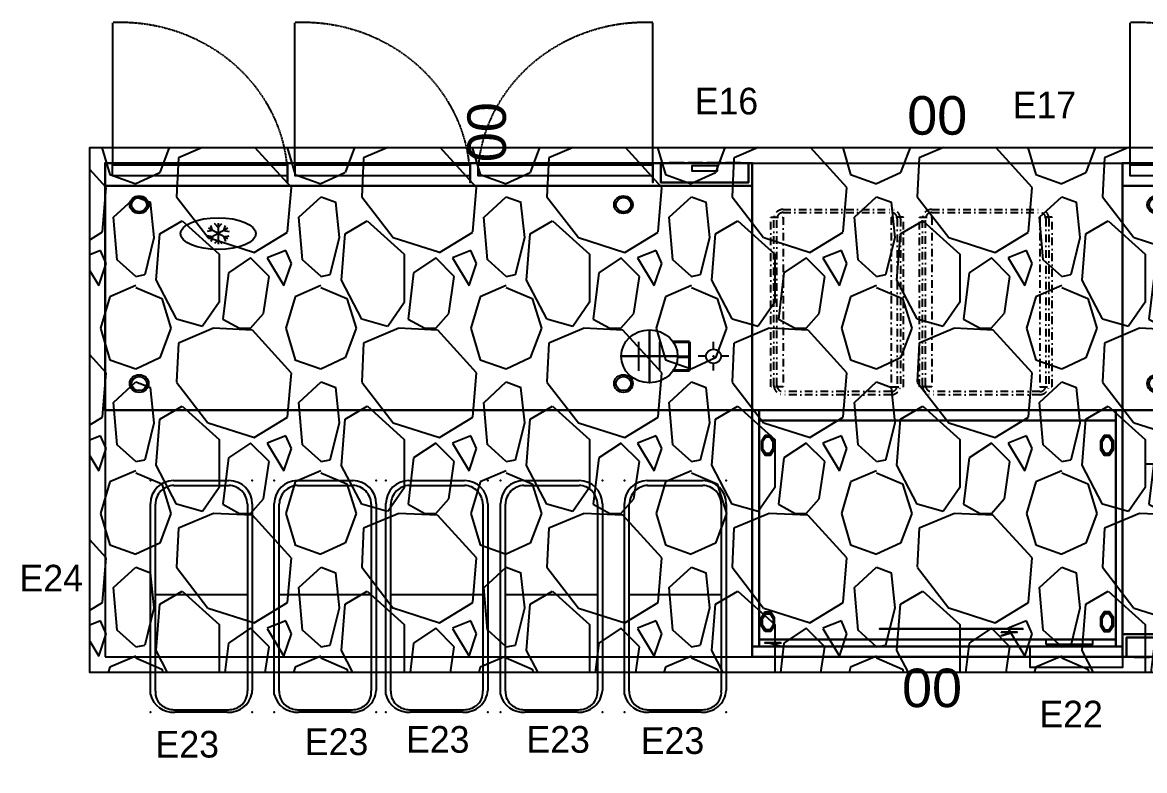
# Model space of a CAD drawing. Header units: millimetres. Extents: x 38967 to 51721, y 49836 to 53207.
# Drawn here: x 48775.6 to 49139.1, y 51907.9 to 52150.2 of the extents above; entities that cross this region are included whole.
import ezdxf
from ezdxf.enums import TextEntityAlignment as Align

# ---------------------------------------------------------------- set-up
doc = ezdxf.new("R2010")
doc.units = ezdxf.units.MM
doc.header["$LTSCALE"] = 5
doc.linetypes.add('NASCOSTA', pattern=[0.375, 0.25, -0.125])
doc.linetypes.add('TRATTO-PUNTO', pattern=[1, 0.5, -0.25, 0, -0.25])
for name, color, linetype in [('200-EquipBlack-3d', 250, 'Continuous'), ('200-EquipBorder-2d', 9, 'Continuous'), ('200-EquipID-2d', 7, 'Continuous'), ('200-EquipInternal-2d', 252, 'Continuous'), ('200-EquipRemBorder-3d', 7, 'Continuous'), ('200-EquipSteel-3d', 9, 'Continuous'), ('250-Connections-2d', 6, 'Continuous'), ('250-ele-2d', 20, 'Continuous'), ('HG-016 Su Tes Yazı 001', 5, 'Continuous'), ('HG-023 Gaz Tes Rakam', 7, 'Continuous')]:
    doc.layers.add(name, color=color, linetype=linetype)
doc.layers.add('200-InsPoint-3D', color=3, linetype='Continuous', plot=False)
doc.styles.add('Arial', font='arial.ttf')
doc.styles.add('ROMANS', font='micross.ttf')
doc.styles.add('SIMPLEX', font='simplex')
doc.styles.add('TAKSİM', font='GOTHIC.TTF', dxfattribs={"height": 20})

# ---------------------------------------------------------------- blocks, each defined once
blk = doc.blocks.new('ICE')
at = {"layer": '200-EquipInternal-2d'}
for p, q in [((0, -30), (0, 30)), ((-15.2, 8.8), (-29.4, 5.9)), ((-26, -15), (26, 15)), ((-26, 15), (26, -15)), ((-15.2, 8.8), (-19.8, 22.5)), ((0, 17.5), (-9.6, 28.4)), ((0, 17.5), (9.6, 28.4)), ((15.2, 8.8), (19.8, 22.5)), ((15.2, 8.8), (29.4, 5.9)), ((-15.2, -8.8), (-29.4, -5.9)), ((-15.2, -8.8), (-19.8, -22.5)), ((0, -17.5), (-9.6, -28.4)), ((0, -17.5), (9.6, -28.4)), ((15.2, -8.8), (29.4, -5.9)), ((15.2, -8.8), (19.8, -22.5))]:
    blk.add_line(p, q, dxfattribs=at)
blk.add_ellipse((0, 0), major_axis=(-100, 0), ratio=0.45, dxfattribs=at)
blk = doc.blocks.new('connection')
for p, q in [((-1.11, 1.64), (-1.11, -1.64)), ((1.11, 1.64), (1.11, -1.64)), ((-1.11, 0), (1.11, 0))]:
    blk.add_line(p, q)
at = {"extrusion": (0, -1, 0)}
for p, q in [((-1.11, 0, 1.64), (-1.11, 0, -1.64)), ((-1.11, 0), (1.11, 0)), ((1.11, 0, 1.64), (1.11, 0, -1.64))]:
    blk.add_line(p, q, dxfattribs=at)
at = {"extrusion": (-1, 0, 0)}
for p, q in [((0, 1.11, 1.64), (0, 1.11, -1.64)), ((0, 1.11), (0, -1.11)), ((0, -1.11, 1.64), (0, -1.11, -1.64))]:
    blk.add_line(p, q, dxfattribs=at)
blk.add_circle((0, 0), 3)
blk.add_circle((0, 0), 3, dxfattribs=at)
at = {"extrusion": (0, -1, 0)}
blk.add_circle((0, 0), 3, dxfattribs=at)
blk = doc.blocks.new('ECON')
at = {"layer": '250-ele-2d'}
for p, q in [((0, 40.6), (0, 20.3)), ((-40.6, 0), (-20.3, 0)), ((20.3, 0), (40.6, 0)), ((0, -20.3), (0, -40.6))]:
    blk.add_line(p, q, dxfattribs=at)
for radius in [20.3, 1]:
    blk.add_circle((0, 0), radius, dxfattribs=at)
blk.add_point((0, 0), dxfattribs=at)
at = {"layer": '250-ele-2d', "style": 'SIMPLEX', "flags": 8}
blk.add_attdef('E', (50, -40.6), '', height=81, dxfattribs=at)
blk = doc.blocks.new('HB3P')
at = {"layer": '200-EquipBlack-3d'}
blk.add_3dface([(92.6, -692.1, 789.3), (160.1, -692.1, 789.3), (160.1, -678, 803.4), (92.6, -678, 803.4)], dxfattribs=at)
at = {"layer": '200-EquipBorder-2d'}
blk.add_lwpolyline([(0, -700), (1718, -700), (1718, 0), (0, 0)], close=True, dxfattribs=at)
at = {"layer": '200-EquipInternal-2d', "linetype": 'NASCOSTA'}
for p, q in [((264, -700), (264, -1098)), ((1214, -700), (1214, -1098)), ((1698, -700), (1698, -1098))]:
    blk.add_line(p, q, dxfattribs=at)
for centre, start, end in [((283.9, -653.2), 267.4435, 353.9694), ((1194.1, -653.2), 186.0306, 272.5565), ((1678.1, -653.2), 186.0306, 272.5565)]:
    blk.add_arc(centre, 445.2, start, end, dxfattribs=at)
at = {"layer": '200-EquipRemBorder-3d', "extrusion": (1, 0, 0)}
for elevation in [264, 749, 1234]:
    blk.add_lwpolyline([(-700, 780), (-700, 230), (-645, 230), (-645, 835), (-665, 835), (-665, 780)], close=True, dxfattribs=dict(at, elevation=elevation))
at = {"layer": '200-EquipSteel-3d', "extrusion": (0, -1, 0), "elevation": 700.5}
for points in [[(30.9, 547.8), (70.9, 547.8), (70.9, 557.8), (30.9, 557.8)], [(30.9, 572.8), (70.9, 572.8), (70.9, 582.8), (30.9, 582.8)], [(30.9, 597.8), (70.9, 597.8), (70.9, 607.8), (30.9, 607.8)], [(30.9, 622.8), (70.9, 622.8), (70.9, 632.8), (30.9, 632.8)], [(30.9, 647.8), (70.9, 647.8), (70.9, 657.8), (30.9, 657.8)], [(30.9, 672.8), (70.9, 672.8), (70.9, 682.8), (30.9, 682.8)], [(30.9, 697.8), (70.9, 697.8), (70.9, 707.8), (30.9, 707.8)], [(30.9, 722.8), (70.9, 722.8), (70.9, 732.8), (30.9, 732.8)], [(30.9, 747.8), (70.9, 747.8), (70.9, 757.8), (30.9, 757.8)], [(30.9, 247.7), (70.9, 247.7), (70.9, 257.7), (30.9, 257.7)], [(30.9, 322.7), (70.9, 322.7), (70.9, 332.7), (30.9, 332.7)], [(30.9, 272.7), (70.9, 272.7), (70.9, 282.7), (30.9, 282.7)], [(30.9, 297.7), (70.9, 297.7), (70.9, 307.7), (30.9, 307.7)], [(30.9, 347.7), (70.9, 347.7), (70.9, 357.7), (30.9, 357.7)], [(30.9, 372.7), (70.9, 372.7), (70.9, 382.7), (30.9, 382.7)], [(30.9, 447.7), (70.9, 447.7), (70.9, 457.7), (30.9, 457.7)], [(30.9, 422.7), (70.9, 422.7), (70.9, 432.7), (30.9, 432.7)], [(30.9, 397.7), (70.9, 397.7), (70.9, 407.7), (30.9, 407.7)], [(80.9, 547.8), (120.9, 547.8), (120.9, 557.8), (80.9, 557.8)], [(80.9, 572.8), (120.9, 572.8), (120.9, 582.8), (80.9, 582.8)], [(80.9, 597.8), (120.9, 597.8), (120.9, 607.8), (80.9, 607.8)], [(80.9, 622.8), (120.9, 622.8), (120.9, 632.8), (80.9, 632.8)], [(80.9, 647.8), (120.9, 647.8), (120.9, 657.8), (80.9, 657.8)], [(80.9, 672.8), (120.9, 672.8), (120.9, 682.8), (80.9, 682.8)], [(80.9, 697.8), (120.9, 697.8), (120.9, 707.8), (80.9, 707.8)], [(80.9, 722.8), (120.9, 722.8), (120.9, 732.8), (80.9, 732.8)], [(80.9, 747.8), (120.9, 747.8), (120.9, 757.8), (80.9, 757.8)], [(80.9, 247.7), (120.9, 247.7), (120.9, 257.7), (80.9, 257.7)], [(80.9, 322.7), (120.9, 322.7), (120.9, 332.7), (80.9, 332.7)], [(80.9, 272.7), (120.9, 272.7), (120.9, 282.7), (80.9, 282.7)], [(80.9, 297.7), (120.9, 297.7), (120.9, 307.7), (80.9, 307.7)], [(80.9, 347.7), (120.9, 347.7), (120.9, 357.7), (80.9, 357.7)], [(80.9, 372.7), (120.9, 372.7), (120.9, 382.7), (80.9, 382.7)], [(80.9, 447.7), (120.9, 447.7), (120.9, 457.7), (80.9, 457.7)], [(80.9, 422.7), (120.9, 422.7), (120.9, 432.7), (80.9, 432.7)], [(80.9, 397.7), (120.9, 397.7), (120.9, 407.7), (80.9, 407.7)], [(130.9, 547.8), (170.9, 547.8), (170.9, 557.8), (130.9, 557.8)], [(130.9, 572.8), (170.9, 572.8), (170.9, 582.8), (130.9, 582.8)], [(130.9, 597.8), (170.9, 597.8), (170.9, 607.8), (130.9, 607.8)], [(130.9, 622.8), (170.9, 622.8), (170.9, 632.8), (130.9, 632.8)], [(130.9, 647.8), (170.9, 647.8), (170.9, 657.8), (130.9, 657.8)], [(130.9, 672.8), (170.9, 672.8), (170.9, 682.8), (130.9, 682.8)], [(130.9, 697.8), (170.9, 697.8), (170.9, 707.8), (130.9, 707.8)], [(130.9, 722.8), (170.9, 722.8), (170.9, 732.8), (130.9, 732.8)], [(130.9, 747.8), (170.9, 747.8), (170.9, 757.8), (130.9, 757.8)], [(130.9, 247.7), (170.9, 247.7), (170.9, 257.7), (130.9, 257.7)], [(130.9, 272.7), (170.9, 272.7), (170.9, 282.7), (130.9, 282.7)], [(130.9, 297.7), (170.9, 297.7), (170.9, 307.7), (130.9, 307.7)], [(130.9, 322.7), (170.9, 322.7), (170.9, 332.7), (130.9, 332.7)], [(130.9, 347.7), (170.9, 347.7), (170.9, 357.7), (130.9, 357.7)], [(130.9, 372.7), (170.9, 372.7), (170.9, 382.7), (130.9, 382.7)], [(130.9, 447.7), (170.9, 447.7), (170.9, 457.7), (130.9, 457.7)], [(130.9, 397.7), (170.9, 397.7), (170.9, 407.7), (130.9, 407.7)], [(130.9, 422.7), (170.9, 422.7), (170.9, 432.7), (130.9, 432.7)], [(180.9, 547.8), (220.9, 547.8), (220.9, 557.8), (180.9, 557.8)], [(180.9, 572.8), (220.9, 572.8), (220.9, 582.8), (180.9, 582.8)], [(180.9, 597.8), (220.9, 597.8), (220.9, 607.8), (180.9, 607.8)], [(180.9, 622.8), (220.9, 622.8), (220.9, 632.8), (180.9, 632.8)], [(180.9, 647.8), (220.9, 647.8), (220.9, 657.8), (180.9, 657.8)], [(180.9, 672.8), (220.9, 672.8), (220.9, 682.8), (180.9, 682.8)], [(180.9, 697.8), (220.9, 697.8), (220.9, 707.8), (180.9, 707.8)], [(180.9, 722.8), (220.9, 722.8), (220.9, 732.8), (180.9, 732.8)], [(180.9, 747.8), (220.9, 747.8), (220.9, 757.8), (180.9, 757.8)], [(180.9, 247.7), (220.9, 247.7), (220.9, 257.7), (180.9, 257.7)], [(180.9, 322.7), (220.9, 322.7), (220.9, 332.7), (180.9, 332.7)], [(180.9, 272.7), (220.9, 272.7), (220.9, 282.7), (180.9, 282.7)], [(180.9, 297.7), (220.9, 297.7), (220.9, 307.7), (180.9, 307.7)], [(180.9, 347.7), (220.9, 347.7), (220.9, 357.7), (180.9, 357.7)], [(180.9, 372.7), (220.9, 372.7), (220.9, 382.7), (180.9, 382.7)], [(180.9, 447.7), (220.9, 447.7), (220.9, 457.7), (180.9, 457.7)], [(180.9, 422.7), (220.9, 422.7), (220.9, 432.7), (180.9, 432.7)], [(180.9, 397.7), (220.9, 397.7), (220.9, 407.7), (180.9, 407.7)]]:
    blk.add_lwpolyline(points, close=True, dxfattribs=at)
at = {"layer": '200-EquipSteel-3d'}
for centre, radius in [((342, -75, 100), 25), ((342, -75), 20), ((1627.8, -75, 100), 25), ((1627.8, -75), 20), ((342, -582, 100), 25), ((342, -582), 20), ((1627.8, -582, 100), 25), ((1627.8, -582), 20)]:
    blk.add_circle(centre, radius, dxfattribs=at)
at = {"layer": '200-EquipSteel-3d', "invisible_edges": 15}
for points in [[(264, -645, 835), (264, -665, 835), (264, -665, 780), (264, -645, 780)], [(264, -700, 780), (264, -700, 230), (264, -645, 230), (264, -645, 780)], [(729, -645, 835), (729, -665, 835), (729, -665, 780), (729, -645, 780)], [(729, -700, 780), (729, -700, 230), (729, -645, 230), (729, -645, 780)], [(749, -645, 835), (749, -665, 835), (749, -665, 780), (749, -645, 780)], [(749, -700, 780), (749, -700, 230), (749, -645, 230), (749, -645, 780)], [(1214, -645, 835), (1214, -665, 835), (1214, -665, 780), (1214, -645, 780)], [(1214, -700, 780), (1214, -700, 230), (1214, -645, 230), (1214, -645, 780)], [(1234, -645, 835), (1234, -665, 835), (1234, -665, 780), (1234, -645, 780)], [(1234, -700, 780), (1234, -700, 230), (1234, -645, 230), (1234, -645, 780)], [(1699, -645, 835), (1699, -665, 835), (1699, -665, 780), (1699, -645, 780)], [(1699, -700, 780), (1699, -700, 230), (1699, -645, 230), (1699, -645, 780)]]:
    blk.add_3dface(points, dxfattribs=at)
at = {"layer": '200-EquipSteel-3d'}
for points in [[(264, -695, 835), (729, -695, 835), (729, -665, 835), (264, -665, 835)], [(749, -695, 835), (1214, -695, 835), (1214, -665, 835), (749, -665, 835)], [(1234, -695, 835), (1699, -695, 835), (1699, -665, 835), (1234, -665, 835)], [(264, -695, 805), (729, -695, 805), (729, -695, 835), (264, -695, 835)], [(749, -695, 805), (1214, -695, 805), (1214, -695, 835), (749, -695, 835)], [(1234, -695, 805), (1699, -695, 805), (1699, -695, 835), (1234, -695, 835)]]:
    blk.add_3dface(points, dxfattribs=at)
at = {"layer": '200-InsPoint-3D'}
for p in [(0, 0), (1718, 0), (0, -700), (1718, -700)]:
    blk.add_point(p, dxfattribs=at)
blk.add_blockref('ICE', (1418, -500))
at = {"layer": '250-Connections-2d', "xscale": 25, "yscale": 25, "zscale": 25}
blk.add_blockref('connection', (273, -152.2), dxfattribs=at)
at = {"layer": '250-ele-2d'}
blk.add_blockref('ECON', (103, -152.2), dxfattribs=at).add_auto_attribs({'E': 'E'})
at = {"layer": '200-InsPoint-3D', "flags": 9}
blk.add_attdef('DISTANG', (0, 0), '', height=1, dxfattribs=at)
at = {"layer": '200-EquipSteel-3d'}
mesh = blk.add_polymesh((6, 3), dxfattribs=at)
for k, corner in enumerate([(1718, -635, 850), (1718, -635, 200), (1718, -635, 200), (0, -635, 850), (0, -635, 200), (0, -635, 200), (0, 0, 850), (0, 0, 200), (0, -635, 200), (1718, 0, 850), (1718, 0, 200), (1718, -635, 200), (1718, 0, 850), (1718, 0, 850), (1718, -635, 850), (0, 0, 850), (0, 0, 850), (0, -635, 850)]):
    mesh.set_mesh_vertex(divmod(k, 3), corner)
mesh = blk.add_polymesh((6, 3), dxfattribs=at)
for k, corner in enumerate([(1718, -700, 900), (1718, -700, 850), (1718, -700, 850), (0, -700, 900), (0, -700, 850), (0, -700, 850), (0, 0, 900), (0, 0, 850), (0, -700, 850), (1718, 0, 900), (1718, 0, 850), (1718, -700, 850), (1718, 0, 900), (1718, 0, 900), (1718, -700, 900), (0, 0, 900), (0, 0, 900), (0, -700, 900)]):
    mesh.set_mesh_vertex(divmod(k, 3), corner)
mesh = blk.add_polymesh((6, 3), dxfattribs=at)
for k, corner in enumerate([(243, -700, 780), (243, -700, 230), (243, -700, 230), (10, -700, 780), (10, -700, 230), (10, -700, 230), (10, -645, 835), (10, -645, 230), (10, -700, 230), (243, -645, 835), (243, -645, 230), (243, -700, 230), (243, -645, 835), (243, -645, 835), (243, -700, 780), (10, -645, 835), (10, -645, 835), (10, -700, 780)]):
    mesh.set_mesh_vertex(divmod(k, 3), corner)
blk = doc.blocks.new('attrib')
at = {"layer": '200-EquipID-2d', "style": 'Arial'}
blk.add_attdef('POS', text='', height=2.5, dxfattribs=at).set_placement((0, 0, -1), align=Align.MIDDLE)
at = {"layer": '200-EquipID-2d', "style": 'ROMANS', "flags": 1}
for tag, p in [('ZONA', (0, -4.905, -2)), ('EQUIPMENTDATA', (0, -7.89, -2)), ('LONGDESCR', (0, -11.302, -2)), ('EQUIPMENTCONN', (0, -14.714, -2)), ('ACCESSORYDATA', (0, -18.552, -2)), ('ACCESSORYCONN', (0, -21.857, -2))]:
    blk.add_attdef(tag, text='', height=2.5, dxfattribs=at).set_placement(p, align=Align.CENTER)
blk = doc.blocks.new('IBS20')
at = {"layer": '200-EquipBorder-2d'}
for p, q in [((56.9, 0), (675.8, 0)), ((0, -248.9), (0, -78.9)), ((750, -74.2), (750, -254.2)), ((674.2, -330), (70.5, -330))]:
    blk.add_line(p, q, dxfattribs=at)
for centre, radius, start, end in [((75.7, -73.5), 75.9, 104.325, 184.0702), ((675.8, -74.2), 74.2, 0, 90), ((75.7, -254.3), 75.9, 175.9298, 266.0702), ((674.2, -254.2), 75.8, 270, 0)]:
    blk.add_arc(centre, radius, start, end, dxfattribs=at)
at = {"layer": '200-EquipInternal-2d'}
for p, q in [((68.8, -16), (673.5, -16)), ((381.2, -16), (381.2, -314)), ((7.9, -74.2), (7.9, -253.6)), ((734, -75.4), (734, -254.6)), ((673.5, -314), (68.5, -314))]:
    blk.add_line(p, q, dxfattribs=at)
for centre, radius, start, end in [((64.5, -69.8), 54, 86.117, 144.2277), ((68.8, -6), 10, 266.117, 270), ((673.5, -76.5), 60.5, 45, 90), ((673.5, -76.5), 60.5, 1, 45), ((75.9, -78), 68, 144.2277, 178.6458), ((75.9, -252), 68, 181.3542, 215.7723), ((676, -254.6), 58, 314, 0), ((64.5, -260.2), 54, 215.7723, 274.2277), ((672.4, -250.8), 63.2, 271, 314)]:
    blk.add_arc(centre, radius, start, end, dxfattribs=at)
at = {"layer": '200-InsPoint-3D'}
for p in [(0, 0), (750, 0), (0, -330), (750, -330)]:
    blk.add_point(p, dxfattribs=at)
blk = doc.blocks.new('MTA1600DXP')
at = {"layer": '200-EquipBlack-3d', "extrusion": (0, -1, 0)}
for points, elevation in [([(1075, 535), (1145, 535), (1145, 735), (1075, 735)], 630), ([(125, 535), (55, 535), (55, 735), (125, 735)], 660), ([(1270, 330), (1270, 380), (1470, 380), (1470, 330)], 650), ([(1270, 515), (1270, 565), (1470, 565), (1470, 515)], 650), ([(1270, 700), (1270, 750), (1470, 750), (1470, 700)], 650)]:
    blk.add_lwpolyline(points, close=True, dxfattribs=dict(at, elevation=elevation))
at = {"layer": '200-EquipBlack-3d'}
for points in [[(1075, -640, 735), (1075, -640, 535), (1127.5, -630, 535), (1127.5, -630, 735)], [(1127.5, -630, 535), (1127.5, -630, 735), (1145, -630, 735), (1145, -630, 535)], [(72.5, -660, 535), (72.5, -660, 735), (55, -660, 735), (55, -660, 535)], [(125, -670, 735), (125, -670, 535), (72.5, -660, 535), (72.5, -660, 735)], [(1270, -665, 330), (1270, -650, 380), (1470, -650, 380), (1470, -665, 330)], [(1270, -665, 515), (1270, -650, 565), (1470, -650, 565), (1470, -665, 515)], [(1270, -665, 700), (1270, -650, 750), (1470, -650, 750), (1470, -665, 700)]]:
    blk.add_3dface(points, dxfattribs=at)
at = {"layer": '200-EquipBorder-2d'}
blk.add_lwpolyline([(0, -700), (1600, -700), (1600, 0), (0, 0)], close=True, dxfattribs=at)
blk.add_lwpolyline([(1600, -700), (1600, -730), (1200, -730), (1200, -700)], dxfattribs=at)
at = {"layer": '200-EquipInternal-2d', "linetype": 'NASCOSTA'}
blk.add_lwpolyline([(1200, -700), (1200, -670), (0, -670)], dxfattribs=at)
at = {"layer": '200-EquipSteel-3d', "elevation": 50}
for points in [[(56.2, -72.3), (40, -88.5), (40, -111.5), (56.2, -127.7), (79.2, -127.7), (95.4, -111.5), (95.4, -88.5), (79.2, -72.3)], [(1520.8, -72.3), (1504.6, -88.5), (1504.6, -111.5), (1520.8, -127.7), (1543.8, -127.7), (1560, -111.5), (1560, -88.5), (1543.8, -72.3)], [(56.2, -627.7), (40, -611.5), (40, -588.5), (56.2, -572.3), (79.2, -572.3), (95.4, -588.5), (95.4, -611.5), (79.2, -627.7)], [(1520.8, -572.3), (1504.6, -588.5), (1504.6, -611.5), (1520.8, -627.7), (1543.8, -627.7), (1560, -611.5), (1560, -588.5), (1543.8, -572.3)]]:
    blk.add_lwpolyline(points, close=True, dxfattribs=at)
at = {"layer": '200-EquipSteel-3d'}
for points in [[(58.3, -77.3), (45, -90.6), (45, -109.4), (58.3, -122.7), (77.1, -122.7), (90.4, -109.4), (90.4, -90.6), (77.1, -77.3)], [(1522.9, -77.3), (1509.6, -90.6), (1509.6, -109.4), (1522.9, -122.7), (1541.7, -122.7), (1555, -109.4), (1555, -90.6), (1541.7, -77.3)], [(58.3, -622.7), (45, -609.4), (45, -590.6), (58.3, -577.3), (77.1, -577.3), (90.4, -590.6), (90.4, -609.4), (77.1, -622.7)], [(1522.9, -577.3), (1509.6, -590.6), (1509.6, -609.4), (1522.9, -622.7), (1541.7, -622.7), (1555, -609.4), (1555, -590.6), (1541.7, -577.3)]]:
    blk.add_lwpolyline(points, close=True, dxfattribs=at)
at = {"layer": '200-EquipSteel-3d', "extrusion": (0, -1, 0)}
for points, elevation in [([(1170, 240), (550, 240), (550, 810), (1170, 810)], 620), ([(30, 240), (600, 240), (600, 810), (30, 810)], 650)]:
    blk.add_lwpolyline(points, close=True, dxfattribs=dict(at, elevation=elevation))
at = {"layer": '200-EquipSteel-3d', "extrusion": (0, -1, 0), "elevation": 650}
for points in [[(1170, 440), (1170, 625), (1570, 625), (1570, 440), (1170, 440)], [(1170, 240), (1170, 440), (1570, 440), (1570, 240), (1170, 240)], [(1170, 625), (1170, 810), (1570, 810), (1570, 625), (1170, 625)]]:
    blk.add_lwpolyline(points, dxfattribs=at)
at = {"layer": '200-EquipSteel-3d', "invisible_edges": 15}
for points in [[(550, -640, 240), (1075, -640, 535), (1145, -640, 535), (1170, -640, 240)], [(1075, -640, 735), (550, -640, 810), (550, -640, 240), (1075, -640, 535)], [(1170, -640, 810), (1145, -640, 735), (1075, -640, 735), (550, -640, 810)], [(1145, -640, 535), (1170, -640, 240), (1170, -640, 810), (1145, -640, 735)], [(55, -670, 535), (30, -670, 240), (30, -670, 810), (55, -670, 735)], [(600, -670, 240), (125, -670, 535), (55, -670, 535), (30, -670, 240)], [(30, -670, 810), (55, -670, 735), (125, -670, 735), (600, -670, 810)], [(125, -670, 735), (600, -670, 810), (600, -670, 240), (125, -670, 535)], [(1170, -670, 440), (1170, -670, 625), (1270, -670, 565), (1270, -670, 515)], [(1470, -670, 515), (1570, -670, 440), (1170, -670, 440), (1270, -670, 515)], [(1270, -670, 380), (1170, -670, 440), (1570, -670, 440), (1470, -670, 380)], [(1470, -670, 330), (1570, -670, 240), (1170, -670, 240), (1270, -670, 330)], [(1170, -670, 240), (1170, -670, 440), (1270, -670, 380), (1270, -670, 330)], [(1270, -670, 750), (1170, -670, 810), (1570, -670, 810), (1470, -670, 750)], [(1270, -670, 565), (1170, -670, 625), (1570, -670, 625), (1470, -670, 565)], [(1470, -670, 700), (1570, -670, 625), (1170, -670, 625), (1270, -670, 700)], [(1170, -670, 625), (1170, -670, 810), (1270, -670, 750), (1270, -670, 700)], [(1570, -670, 625), (1470, -670, 565), (1470, -670, 515), (1570, -670, 440)], [(1570, -670, 440), (1470, -670, 380), (1470, -670, 330), (1570, -670, 240)], [(1570, -670, 810), (1470, -670, 750), (1470, -670, 700), (1570, -670, 625)]]:
    blk.add_3dface(points, dxfattribs=at)
at = {"layer": '200-InsPoint-3D'}
for p in [(0, 0), (1600, 0), (0, -700), (1600, -700)]:
    blk.add_point(p, dxfattribs=at)
at = {"layer": '200-InsPoint-3D', "flags": 9}
blk.add_attdef('DISTANG', (0, 0), '', height=1, dxfattribs=at)
at = {"layer": '200-EquipSteel-3d'}
mesh = blk.add_polymesh((6, 3), dxfattribs=at)
for k, corner in enumerate([(1600, -700, 900), (1600, -700, 850), (1600, -700, 850), (0, -700, 900), (0, -700, 850), (0, -700, 850), (0, 0, 900), (0, 0, 850), (0, -700, 850), (1600, 0, 900), (1600, 0, 850), (1600, -700, 850), (1600, 0, 900), (1600, 0, 900), (1600, -700, 900), (0, 0, 900), (0, 0, 900), (0, -700, 900)]):
    mesh.set_mesh_vertex(divmod(k, 3), corner)
mesh = blk.add_polymesh((6, 3), dxfattribs=at)
for k, corner in enumerate([(30, -670, 850), (30, -670, 200), (30, -670, 200), (0, -670, 850), (0, -670, 200), (0, -670, 200), (0, 0, 850), (0, 0, 200), (0, -670, 200), (30, 0, 850), (30, 0, 200), (30, -670, 200), (30, 0, 850), (30, 0, 850), (30, -670, 850), (0, 0, 850), (0, 0, 850), (0, -670, 850)]):
    mesh.set_mesh_vertex(divmod(k, 3), corner)
mesh = blk.add_polymesh((6, 3), dxfattribs=at)
for k, corner in enumerate([(1570, -30, 850), (1570, -30, 200), (1570, -30, 200), (30, -30, 850), (30, -30, 200), (30, -30, 200), (30, 0, 850), (30, 0, 200), (30, -30, 200), (1570, 0, 850), (1570, 0, 200), (1570, -30, 200), (1570, 0, 850), (1570, 0, 850), (1570, -30, 850), (30, 0, 850), (30, 0, 850), (30, -30, 850)]):
    mesh.set_mesh_vertex(divmod(k, 3), corner)
mesh = blk.add_polymesh((6, 3), dxfattribs=at)
for k, corner in enumerate([(1570, -670, 850), (1570, -670, 200), (1570, -670, 200), (1600, -670, 850), (1600, -670, 200), (1600, -670, 200), (1600, 0, 850), (1600, 0, 200), (1600, -670, 200), (1570, 0, 850), (1570, 0, 200), (1570, -670, 200), (1570, 0, 850), (1570, 0, 850), (1570, -670, 850), (1600, 0, 850), (1600, 0, 850), (1600, -670, 850)]):
    mesh.set_mesh_vertex(divmod(k, 3), corner)
mesh = blk.add_polymesh((6, 3), dxfattribs=at)
for k, corner in enumerate([(1570, -670, 240), (1570, -670, 200), (1570, -670, 200), (30, -670, 240), (30, -670, 200), (30, -670, 200), (30, -30, 240), (30, -30, 200), (30, -670, 200), (1570, -30, 240), (1570, -30, 200), (1570, -670, 200), (1570, -30, 240), (1570, -30, 240), (1570, -670, 240), (30, -30, 240), (30, -30, 240), (30, -670, 240)]):
    mesh.set_mesh_vertex(divmod(k, 3), corner)
mesh = blk.add_polymesh((6, 3), dxfattribs=at)
for k, corner in enumerate([(1570, -670, 850), (1570, -670, 810), (1570, -670, 810), (30, -670, 850), (30, -670, 810), (30, -670, 810), (30, -650, 850), (30, -650, 810), (30, -670, 810), (1570, -650, 850), (1570, -650, 810), (1570, -670, 810), (1570, -650, 850), (1570, -650, 850), (1570, -670, 850), (30, -650, 850), (30, -650, 850), (30, -670, 850)]):
    mesh.set_mesh_vertex(divmod(k, 3), corner)

msp = doc.modelspace()

# ---------------------------------------------------------------- hatches: boundary and pattern name
at = {"layer": 'HG-016 Su Tes Yazı 001'}
h = msp.add_hatch(dxfattribs=at)
h.set_pattern_fill('GRAVEL', color=256, scale=60, angle=-90, style=0)
h.set_pattern_definition([(138.0128, (48811.909, 54407.5327), (-540.0000805, 479.999894), [8.0722, -799.1453]), (94.9697, (48805.909, 54412.9327), (59.9994784, -720.000063), [13.8521, -1371.3555]), (42.5104, (48804.709, 54426.7327), (-660.0005204, -599.999443), [9.7673, -966.9619]), (177.2737, (48789.709, 54450.1327), (1200.0000177, -59.999761), [12.6143, -1248.8135]), (202.8337, (48777.109, 54450.7327), (719.9997847, 300.0005943), [12.3693, -1224.5624]), (267.2737, (48765.709, 54445.9327), (59.999761, 1200.0000177), [12.6143, -1248.8135]), (307.6942, (48765.109, 54433.3327), (-599.9994243, 780.0004407), [16.6817, -1651.4909]), (342.2553, (48775.309, 54420.1327), (1319.9997739, -420.0006458), [15.7493, -1559.1793]), (31.4296, (48790.309, 54415.3327), (779.9997022, 480.000494), [12.657, -1253.0444]), (85.2364, (48801.109, 54421.9327), (-59.999492, -660.000057), [14.4499, -708.0458]), (132.3974, (48802.309, 54436.3327), (-659.9995249, 720.000441), [18.6869, -1850.0025]), (48.8141, (48789.109, 54390.7327), (359.999839, 420.000177), [6.3781, -631.4306]), (81.4692, (48793.309, 54395.5327), (-120.0004746, -779.999897), [12.1342, -1201.2907]), (135, (48795.11, 54407.533), (-60, 2e-14), [8.4853, -76.3675]), (113.1986, (48802.309, 54411.733), (120.00008, -299.999984), [4.5695, -452.3769]), (201.8014, (48800.509, 54415.933), (180.000016, 59.999995), [6.4622, -316.6477]), (300.9638, (48794.509, 54413.533), (120.00015, -179.99988), [10.4957, -339.3614]), (71.5651, (48799.909, 54404.533), (-59.9999, -120.00003), [7.5895, -182.1472]), (286.3895, (48800.509, 54450.7327), (179.9995626, -600.000132), [10.632, -1052.5707]), (340.3462, (48803.509, 54440.5327), (-660.000128, 239.999715), [8.9197, -883.0445]), (203.1986, (48811.909, 54404.533), (299.999984, 120.00008), [9.1389, -447.8075]), (253.6105, (48803.509, 54400.9327), (179.9995626, 600.000132), [10.632, -1052.5707]), (249.444, (48763.309, 54450.733), (119.99976, 300.00011), [10.2528, -502.3874]), (204.7751, (48759.709, 54441.1327), (660.000205, 299.9995314), [8.5907, -850.4786]), (336.8014, (48751.909, 54403.933), (299.999984, -120.00008), [9.1389, -447.8075]), (287.354, (48760.309, 54400.3327), (-239.99967, 780.000121), [10.0579, -995.7254]), (339.444, (48751.909, 54433.333), (-300.00011, 119.99976), [5.1264, -507.5138]), (11.3099, (48751.909, 54407.533), (240.000045, 59.99986), [3.0594, -302.8817]), (75.9638, (48754.909, 54408.133), (-59.99988, -180.00003), [12.3693, -235.017]), (96.009, (48757.909, 54420.1327), (59.999959, -599.999985), [11.463, -1134.8354]), (213.6901, (48789.109, 54413.533), (119.99997, 60.00008), [8.6533, -207.6797]), (263.1572, (48781.909, 54408.7327), (-120.0004799, -1019.999962), [15.1076, -1495.6538]), (330.9454, (48780.109, 54393.7327), (-420.000023, 240.000002), [6.1774, -611.5604]), (360, (48785.51, 54390.73), (60, 60), [3.6, -56.4]), (30.2564, (48759.709, 54421.3327), (-420.000147, -239.999693), [8.3354, -825.2112]), (318.0128, (48766.909, 54425.5327), (540.0000805, -479.999894), [16.1443, -791.0731]), (270, (48778.91, 54414.73), (60, -60), [15.6, -44.4]), (235.3048, (48778.909, 54399.1327), (420.0005166, 599.9996555), [9.4868, -939.1964]), (164.0546, (48773.509, 54391.333), (-240.000008, 59.999993), [8.7361, -428.0705]), (117.646, (48765.109, 54393.7327), (-600.0004628, 1139.9997484), [14.2239, -1408.1684]), (85.4261, (48758.509, 54406.3327), (59.999688, 780.0000335), [15.0479, -1489.7444])])
h.paths.add_polyline_path([(48797.39, 52109.64), (48797.39, 51939.64), (49346.66, 51939.64), (49346.66, 52109.64)])

# ---------------------------------------------------------------- linework, layer by layer
for points in [[(48802.39, 51944.64), (49012.02, 51944.64), (49012.02, 52024.64), (48802.39, 52024.64)], [(49012.02, 51944.64), (49132.02, 51944.64), (49132.02, 52024.64), (49012.02, 52024.64)]]:
    msp.add_lwpolyline(points, close=True)
at = {"layer": '200-EquipBorder-2d'}
msp.add_lwpolyline([(49012.02, 52104.64), (49132.02, 52104.64), (49132.02, 52024.64), (49012.02, 52024.64)], close=True, dxfattribs=at)
at = {"layer": '200-EquipBorder-2d', "linetype": 'TRATTO-PUNTO'}
for points in [[(49018.02, 52032.1), (49018.02, 52087.1), (49022.02, 52087.1), (49022.02, 52032.1)], [(49061.02, 52032.1), (49061.02, 52087.1), (49057.02, 52087.1), (49057.02, 52032.1)], [(49066.16, 52032.1), (49066.16, 52087.1), (49070.16, 52087.1), (49070.16, 52032.1)], [(49109.16, 52032.1), (49109.16, 52087.1), (49105.16, 52087.1), (49105.16, 52032.1)]]:
    msp.add_lwpolyline(points, close=True, dxfattribs=at)
at = {"layer": 'HG-016 Su Tes Yazı 001'}
msp.add_lwpolyline([(49346.66, 52109.64), (49346.66, 51939.64), (48797.39, 51939.64), (48797.39, 52109.64)], close=True, dxfattribs=at)
at = {"layer": 'HG-023 Gaz Tes Rakam', "linetype": 'TRATTO-PUNTO'}
for points in [[(49022.02, 52089.6), (49057.02, 52089.6, -0.414214), (49060.02, 52086.6), (49060.02, 52032.6, -0.414214), (49057.02, 52029.6), (49022.02, 52029.6, -0.414214), (49019.02, 52032.6), (49019.02, 52086.6, -0.414214)], [(49022.02, 52088.6), (49057.02, 52088.6, -0.414214), (49059.02, 52086.6), (49059.02, 52032.6, -0.414214), (49057.02, 52030.6), (49022.02, 52030.6, -0.414214), (49020.02, 52032.6), (49020.02, 52086.6, -0.414214)], [(49070.16, 52089.6), (49105.16, 52089.6, -0.414214), (49108.16, 52086.6), (49108.16, 52032.6, -0.414214), (49105.16, 52029.6), (49070.16, 52029.6, -0.414214), (49067.16, 52032.6), (49067.16, 52086.6, -0.414214)], [(49070.16, 52088.6), (49105.16, 52088.6, -0.414214), (49107.16, 52086.6), (49107.16, 52032.6, -0.414214), (49105.16, 52030.6), (49070.16, 52030.6, -0.414214), (49068.16, 52032.6), (49068.16, 52086.6, -0.414214)]]:
    msp.add_lwpolyline(points, format="xyb", close=True, dxfattribs=at)

# ---------------------------------------------------------------- block references
for name, p, xscale, yscale, zscale, rotation in [('HB3P', (49012.02, 52024.64), 0.1220220801860705, 0.1142857142840512, 0.1, 180), ('HB3P', (49341.66, 52024.64), 0.1220220801860705, 0.1142857142840512, 0.1, 180), ('IBS20', (48817.06, 51926.78), 0.09999999999854481, 0.09999999999854481, 0.1000000000003638, 90), ('IBS20', (48857.19, 51926.78), 0.09999999999854481, 0.09999999999854481, 0.1000000000003638, 90), ('IBS20', (48893.35, 51926.78), 0.09999999999854481, 0.09999999999854481, 0.1000000000003638, 90), ('IBS20', (48930.48, 51926.78), 0.09999999999854481, 0.09999999999854481, 0.1000000000003638, 90), ('IBS20', (48970.6, 51926.78), 0.09999999999854481, 0.09999999999854481, 0.1000000000003638, 90)]:
    msp.add_blockref(name, p, dxfattribs=dict(xscale=xscale, yscale=yscale, zscale=zscale, rotation=rotation))
at = {"yscale": 0.1142857142840512, "zscale": 0.1}
for name, p, xscale in [('MTA1600DXP', (49012.02, 52024.64), 0.0750000000007276), ('HB3P', (49132.02, 52024.64), 0.1220220801878895)]:
    msp.add_blockref(name, p, dxfattribs=dict(at, xscale=xscale))
at = {"layer": '200-EquipID-2d'}
ref = msp.add_blockref('attrib', (49071.96, 52120.07), dxfattribs=dict(at, xscale=-5, yscale=5, zscale=5, rotation=180))
ref.add_attrib('POS', '00', dxfattribs={"color": 4, "height": 12.5, "rotation": 180, "style": 'Arial', "text_generation_flag": 2}).set_placement((49071.96, 52120.07, -5), align=Align.MIDDLE)
ref = msp.add_blockref('attrib', (48925.97, 52114.64), dxfattribs=dict(at, xscale=5, yscale=5, zscale=5, rotation=90))
ref.add_attrib('POS', '00', dxfattribs={"color": 1, "height": 12.5, "rotation": 90, "style": 'Arial'}).set_placement((48925.97, 52114.64, -5), align=Align.MIDDLE)
ref = msp.add_blockref('attrib', (49070.27, 51934.64), dxfattribs=dict(at, xscale=5, yscale=5, zscale=5))
ref.add_attrib('POS', '00', dxfattribs={"color": 7, "height": 12.5, "style": 'Arial'}).set_placement((49070.27, 51934.64, -5), align=Align.MIDDLE)

# ---------------------------------------------------------------- texts
at = {"style": 'TAKSİM'}
for s, p in [('E16', (49003.65, 52120.39)), ('E17', (49106.68, 52119.15)), ('E24', (48784.91, 51965.86)), ('E22', (49115.31, 51921.82)), ('E23', (48828.99, 51912.07)), ('E23', (48877.36, 51912.85)), ('E23', (48910.13, 51913.63)), ('E23', (48949.14, 51913.63)), ('E23', (48986.19, 51913.24))]:
    msp.add_text(s, height=8.64, dxfattribs=at).set_placement(p, align=Align.CENTER)

doc.saveas('drawing.dxf')
